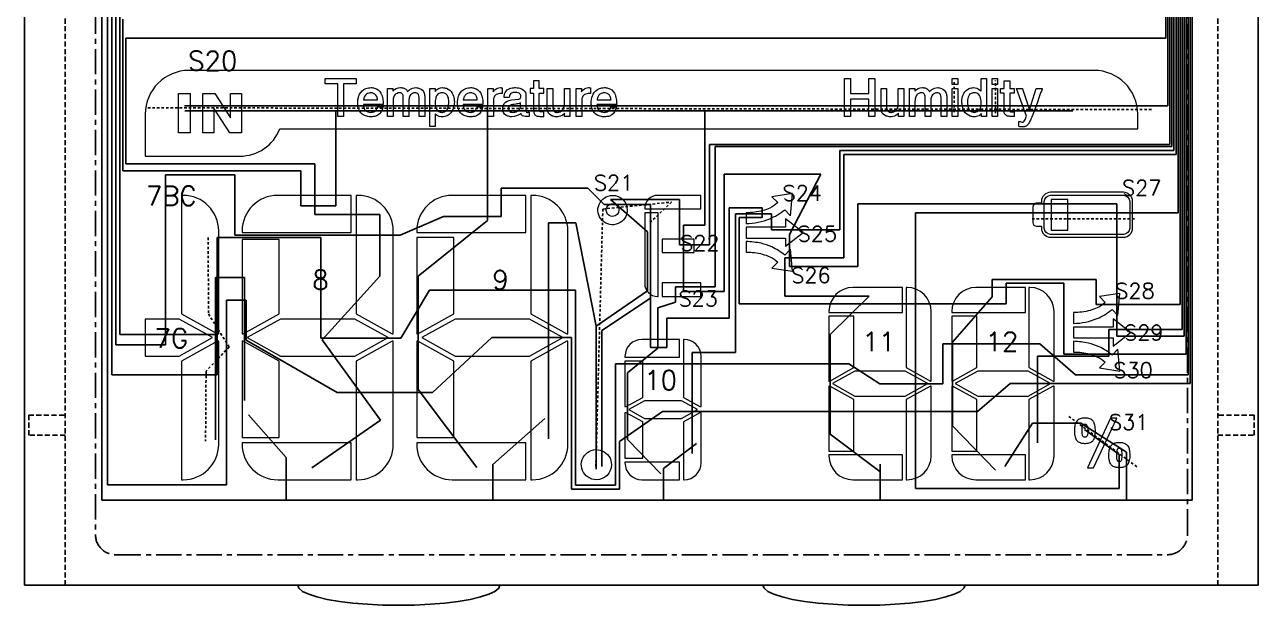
# Model space of a CAD drawing. Header units: millimetres. Extents: x 406 to 1082, y -777 to -474.
# Drawn here: x 790.7 to 851.7, y -560 to -531.3 of the extents above; entities that cross this region are included whole.
import ezdxf
from ezdxf.enums import TextEntityAlignment as Align

# ---------------------------------------------------------------- set-up
doc = ezdxf.new("R2010")
doc.units = ezdxf.units.MM
doc.linetypes.add('CENTER', pattern=[2, 1.25, -0.25, 0.25, -0.25])
doc.linetypes.add('HIDDEN', pattern=[0.375, 0.25, -0.125])
for name, color, linetype in [('COM', 1, 'Continuous'), ('DL', 11, 'Continuous'), ('SEG', 42, 'Continuous')]:
    doc.layers.add(name, color=color, linetype=linetype)
doc.styles.add('ROMANS', font='ROMANS.shx')

msp = doc.modelspace()

# ---------------------------------------------------------------- linework, layer by layer
msp.add_lwpolyline([(851.716, -474.017), (851.716, -559.017), (790.716, -559.017), (790.716, -474.017)], close=True)
at = {"linetype": 'HIDDEN'}
for points in [[(792.716, -559.017), (792.716, -474.017)], [(849.716, -559.017), (849.716, -474.017)], [(792.716, -551.613), (790.916, -551.613), (790.916, -550.613), (792.716, -550.613)], [(849.716, -551.613), (851.516, -551.613), (851.516, -550.613), (849.716, -550.613)]]:
    msp.add_lwpolyline(points, dxfattribs=at)
at = {"linetype": 'CENTER'}
msp.add_lwpolyline([(794.216, -476.517), (794.216, -556.517, 0.414214), (795.216, -557.517), (847.216, -557.517, 0.414214), (848.216, -556.517), (848.216, -476.517, 0.414214), (847.216, -475.517), (795.216, -475.517, 0.414214)], format="xyb", close=True, dxfattribs=at)
at = {"lineweight": 9}
for points in [[(843.589, -533.574), (798.845, -533.574, 0.414121), (796.68, -535.739), (796.68, -537.813), (801.358, -537.813, 0.309615), (803.332, -536.461), (845.754, -536.461), (845.754, -535.739, 0.41413)], [(816.266, -535.629, -0.098057), (816.205, -535.619, -0.305908), (816.162, -535.559), (816.161, -535.551), (816.161, -535.544), (816.161, -534.704), (816.38, -534.704), (816.38, -534.465), (816.161, -534.465), (816.161, -534.097), (815.883, -534.097), (815.883, -534.465), (815.714, -534.465), (815.714, -534.704), (815.883, -534.704), (815.883, -535.563, 0.039434), (815.885, -535.625, 0.170239), (815.947, -535.768, 0.157203), (816.093, -535.839, 0.044671), (816.186, -535.847), (816.38, -535.847), (816.38, -535.629)], [(838.28, -535.847), (838.022, -535.847), (838.022, -535.72, -0.183421), (837.763, -535.86, -0.039576), (837.668, -535.867, -0.068649), (837.47, -535.834, -0.192029), (837.173, -535.592, -0.080212), (837.084, -535.346, -0.040799), (837.057, -535.118, -0.080763), (837.121, -534.781, -0.028773), (837.153, -534.711, -0.185136), (837.422, -534.47, -0.079811), (837.637, -534.426, -0.175681), (837.936, -534.536, -0.037067), (838.011, -534.607), (838.011, -533.978), (838.28, -533.978)], [(839.642, -534.704), (839.423, -534.704), (839.423, -535.544), (839.423, -535.551), (839.424, -535.559, 0.305908), (839.467, -535.619, 0.098057), (839.528, -535.629), (839.642, -535.629), (839.642, -535.847), (839.448, -535.847, -0.044671), (839.355, -535.839, -0.157203), (839.209, -535.768, -0.170239), (839.147, -535.625, -0.039434), (839.145, -535.563), (839.145, -534.704), (838.976, -534.704), (838.976, -534.465), (839.145, -534.465), (839.145, -534.097), (839.423, -534.097), (839.423, -534.465), (839.642, -534.465)], [(808.444, -535.261), (807.47, -535.261, 0.07695), (807.499, -535.44, 0.238281), (807.677, -535.625, 0.087418), (807.833, -535.649, 0.036987), (807.909, -535.638, 0.243649), (808.132, -535.466, 0.043447), (808.157, -535.398), (808.162, -535.38), (808.429, -535.38), (808.424, -535.409, -0.207405), (808.175, -535.793, -0.103909), (807.988, -535.855, -0.037595), (807.803, -535.867, -0.072268), (807.572, -535.828, -0.186055), (807.284, -535.595, -0.098405), (807.192, -535.313, -0.023769), (807.182, -535.197, -0.077814), (807.242, -534.833, -0.029514), (807.277, -534.753, -0.200054), (807.592, -534.47, -0.079343), (807.842, -534.425, -0.060607), (808.012, -534.448, -0.213162), (808.331, -534.702, -0.085201), (808.423, -534.985, -0.038378), (808.444, -535.236)], [(807.813, -534.684, 0.03522), (807.743, -534.695, 0.224095), (807.525, -534.859, 0.089848), (807.473, -535.032), (808.164, -535.032, 0.07406), (808.125, -534.871, 0.271863), (807.896, -534.69, 0.043525)], [(810.503, -535.847), (810.225, -535.847), (810.225, -534.967, 0.022106), (810.224, -534.909, 0.115929), (810.187, -534.768, 0.065335), (810.161, -534.734, 0.167103), (810.061, -534.686, 0.038196), (810.016, -534.683), (810.009, -534.683), (810.001, -534.684, 0.028625), (809.955, -534.691, 0.237011), (809.763, -534.84, 0.094758), (809.717, -535.019), (809.717, -535.847), (809.439, -535.847), (809.439, -534.908, 0.073587), (809.425, -534.798, 0.293516), (809.309, -534.689, 0.053516), (809.254, -534.684, 0.036686), (809.189, -534.692, 0.230948), (808.989, -534.837, 0.100918), (808.936, -535.026, 0.020238), (808.931, -535.097), (808.931, -535.847), (808.653, -535.847), (808.653, -534.465), (808.921, -534.465), (808.921, -534.604, -0.233585), (809.305, -534.425, -0.028873), (809.361, -534.429, -0.197185), (809.606, -534.56, -0.045153), (809.654, -534.628, -0.051668), (809.758, -534.527, -0.182272), (810.061, -534.425, -0.074574), (810.239, -534.463, -0.225694), (810.467, -534.698, -0.081625), (810.503, -534.907)], [(811.354, -535.867, -0.0256), (811.291, -535.864, -0.182484), (811.02, -535.738), (811.02, -536.354), (810.752, -536.354), (810.752, -534.465), (811.01, -534.465), (811.01, -534.619, -0.253273), (811.383, -534.425, -0.064916), (811.571, -534.459, -0.192799), (811.861, -534.697, -0.096592), (811.954, -534.998, -0.021779), (811.964, -535.116, -0.078102), (811.898, -535.486, -0.034311), (811.856, -535.577, -0.22958), (811.49, -535.851, -0.044715)], [(811.343, -534.684, 0.033152), (811.293, -534.687, 0.210551), (811.109, -534.794, 0.098876), (811.039, -534.95, 0.062432), (811.01, -535.225, 0.075213), (811.041, -535.42, 0.266598), (811.267, -535.634, 0.045658), (811.355, -535.649, 0.03067), (811.404, -535.645, 0.25259), (811.619, -535.49, 0.096586), (811.681, -535.257, 0.020085), (811.687, -535.156, 0.021964), (811.685, -535.059, 0.112173), (811.623, -534.826, 0.062664), (811.58, -534.769, 0.171433), (811.407, -534.688, 0.033877)], [(813.377, -535.261), (812.402, -535.261, 0.07695), (812.432, -535.44, 0.238281), (812.61, -535.625, 0.087418), (812.765, -535.649, 0.036987), (812.842, -535.638, 0.243649), (813.064, -535.466, 0.043447), (813.09, -535.398), (813.095, -535.38), (813.361, -535.38), (813.356, -535.409, -0.207405), (813.108, -535.793, -0.103909), (812.92, -535.855, -0.037595), (812.736, -535.867, -0.072268), (812.505, -535.828, -0.186055), (812.217, -535.595, -0.098405), (812.125, -535.313, -0.023769), (812.114, -535.197, -0.077814), (812.175, -534.833, -0.029514), (812.209, -534.753, -0.200054), (812.525, -534.47, -0.079343), (812.774, -534.425, -0.060607), (812.945, -534.448, -0.213162), (813.264, -534.702, -0.085201), (813.356, -534.985, -0.038378), (813.377, -535.236)], [(812.745, -534.684, 0.03522), (812.675, -534.695, 0.224095), (812.458, -534.859, 0.089848), (812.405, -535.032), (813.097, -535.032, 0.07406), (813.058, -534.871, 0.271863), (812.829, -534.69, 0.043525)], [(814.321, -534.723), (814.207, -534.723, 0.066), (814.091, -534.745, 0.222838), (813.926, -534.898, 0.086408), (813.894, -535.048), (813.894, -535.847), (813.616, -535.847), (813.616, -534.465), (813.884, -534.465), (813.884, -534.633, -0.054473), (813.97, -534.533, -0.193396), (814.237, -534.425, -0.104628), (814.282, -534.436), (814.321, -534.436)], [(815.664, -535.847), (815.59, -535.847, -0.085988), (815.459, -535.855, -0.117347), (815.335, -535.816, -0.060408), (815.303, -535.79, -0.155308), (815.259, -535.698, -0.186057), (814.794, -535.867, -0.073724), (814.599, -535.831, -0.267737), (814.366, -535.573, -0.045529), (814.352, -535.476, -0.037724), (814.361, -535.386, -0.242971), (814.569, -535.098, -0.08488), (814.781, -535.032), (815.149, -534.993, 0.352383), (815.243, -534.902, 0.048342), (815.247, -534.858, 0.279842), (815.167, -534.707, 0.098316), (815.057, -534.671, 0.072048), (814.879, -534.669, 0.030345), (814.839, -534.678, 0.287395), (814.689, -534.838, 0.043136), (814.679, -534.9), (814.677, -534.922), (814.421, -534.922), (814.421, -534.897, -0.066344), (814.445, -534.737, -0.208157), (814.639, -534.498, -0.101537), (814.893, -534.43, -0.022231), (814.993, -534.425, -0.079599), (815.258, -534.474, -0.034306), (815.319, -534.502, -0.23412), (815.497, -534.749, -0.040168), (815.505, -534.827), (815.505, -535.594, 0.046039), (815.506, -535.614, 0.266143), (815.529, -535.644, 0.100188), (815.56, -535.649), (815.586, -535.649, -0.067524), (815.639, -535.639), (815.664, -535.639)], [(817.673, -535.847), (817.415, -535.847), (817.415, -535.688, -0.193675), (817.129, -535.859, -0.043419), (817.025, -535.868), (817.001, -535.867, -0.076774), (816.798, -535.829, -0.23047), (816.578, -535.612, -0.080553), (816.55, -535.445), (816.55, -534.465), (816.828, -534.465), (816.828, -535.375, 0.10184), (816.855, -535.532, 0.271872), (817.006, -535.645, 0.041829), (817.062, -535.649, 0.038425), (817.128, -535.642, 0.224095), (817.331, -535.504, 0.101548), (817.397, -535.299, 0.019173), (817.405, -535.224), (817.405, -534.465), (817.673, -534.465)], [(818.687, -534.723), (818.573, -534.723, 0.066), (818.457, -534.745, 0.222838), (818.292, -534.898, 0.086408), (818.26, -535.048), (818.26, -535.847), (817.982, -535.847), (817.982, -534.465), (818.25, -534.465), (818.25, -534.633, -0.054473), (818.336, -534.533, -0.193396), (818.603, -534.425, -0.104628), (818.648, -534.436), (818.687, -534.436)], [(819.99, -535.261), (819.016, -535.261, 0.07695), (819.045, -535.44, 0.238281), (819.223, -535.625, 0.087418), (819.379, -535.649, 0.036987), (819.455, -535.638, 0.243649), (819.678, -535.466, 0.043447), (819.703, -535.398), (819.708, -535.38), (819.975, -535.38), (819.97, -535.409, -0.207405), (819.721, -535.793, -0.103909), (819.534, -535.855, -0.037595), (819.349, -535.867, -0.072268), (819.118, -535.828, -0.186055), (818.83, -535.595, -0.098405), (818.739, -535.313, -0.023769), (818.728, -535.197, -0.077814), (818.789, -534.833, -0.029514), (818.823, -534.753, -0.200054), (819.138, -534.47, -0.079343), (819.388, -534.425, -0.060607), (819.558, -534.448, -0.213162), (819.878, -534.702, -0.085201), (819.969, -534.985, -0.038378), (819.99, -535.236)], [(819.359, -534.684, 0.03522), (819.289, -534.695, 0.224095), (819.071, -534.859, 0.089848), (819.019, -535.032), (819.71, -535.032, 0.07406), (819.671, -534.871, 0.271863), (819.442, -534.69, 0.043525)], [(834.182, -535.847), (833.924, -535.847), (833.924, -535.688, -0.193675), (833.638, -535.859, -0.043419), (833.534, -535.868), (833.511, -535.867, -0.076774), (833.307, -535.829, -0.23047), (833.087, -535.612, -0.080553), (833.059, -535.445), (833.059, -534.465), (833.337, -534.465), (833.337, -535.375, 0.10184), (833.364, -535.532, 0.271872), (833.515, -535.645, 0.041829), (833.571, -535.649, 0.038425), (833.637, -535.642, 0.224095), (833.84, -535.504, 0.101548), (833.907, -535.299, 0.019173), (833.914, -535.224), (833.914, -534.465), (834.182, -534.465)], [(836.31, -535.847), (836.032, -535.847), (836.032, -534.967, 0.022106), (836.032, -534.909, 0.115929), (835.995, -534.768, 0.065335), (835.969, -534.734, 0.167103), (835.868, -534.686, 0.038196), (835.824, -534.683), (835.816, -534.683), (835.809, -534.684, 0.028625), (835.763, -534.691, 0.237011), (835.57, -534.84, 0.094758), (835.524, -535.019), (835.525, -535.847), (835.247, -535.847), (835.247, -534.908, 0.073587), (835.232, -534.798, 0.293516), (835.116, -534.689, 0.053516), (835.062, -534.684, 0.036686), (834.997, -534.692, 0.230948), (834.796, -534.837, 0.100918), (834.743, -535.026, 0.020238), (834.739, -535.097), (834.739, -535.847), (834.461, -535.847), (834.461, -534.465), (834.729, -534.465), (834.729, -534.604, -0.233585), (835.112, -534.425, -0.028873), (835.168, -534.429, -0.197185), (835.414, -534.56, -0.045153), (835.462, -534.628, -0.052211), (835.566, -534.527, -0.181206), (835.869, -534.425, -0.074574), (836.047, -534.463, -0.225694), (836.275, -534.698, -0.081625), (836.31, -534.907)], [(837.678, -534.684, 0.028312), (837.623, -534.687, 0.173762), (837.441, -534.769, 0.116547), (837.366, -534.899, 0.085423), (837.335, -535.155, 0.068564), (837.375, -535.409, 0.036976), (837.403, -535.476, 0.239892), (837.612, -535.642, 0.03748), (837.67, -535.649, 0.033419), (837.739, -535.637, 0.26408), (837.977, -535.425, 0.082845), (838.011, -535.225, 0.065227), (837.979, -534.938, 0.069193), (837.929, -534.818, 0.228397), (837.738, -534.688, 0.04132)], [(841.023, -534.499, 0.008997), (840.884, -534.886), (840.773, -535.192), (840.661, -535.497), (840.546, -535.802, -0.011229), (840.444, -536.039, -0.034436), (840.348, -536.222, -0.074512), (840.301, -536.278, -0.166242), (840.175, -536.351, -0.073274), (839.995, -536.364), (839.994, -536.364, -0.097277), (839.897, -536.343), (839.881, -536.336), (839.881, -536.096), (839.906, -536.096, -0.135822), (839.929, -536.103), (839.934, -536.106), (839.938, -536.109, 0.074898), (840.036, -536.126), (840.044, -536.128, 0.219546), (840.093, -536.126, 0.109749), (840.137, -536.087, 0.066363), (840.197, -535.982, 0.02898), (840.248, -535.843), (839.752, -534.465), (840.053, -534.465), (840.059, -534.482), (840.398, -535.52), (840.733, -534.465), (841.036, -534.465)], [(814.64, -535.445, 0.064109), (814.649, -535.525, 0.255966), (814.744, -535.633, 0.091977), (814.844, -535.649, 0.08931), (815.071, -535.596, 0.279196), (815.237, -535.364), (815.237, -535.186, -0.053811), (814.996, -535.245), (814.897, -535.26, 0.084523), (814.739, -535.295, 0.034915), (814.712, -535.31, 0.275053)], [(798.478, -545.613), (800.254, -546.599), (800.311, -546.599), (800.311, -541.512, 0.414128), (798.552, -539.752), (798.478, -539.752)], [(801.468, -541.512), (801.468, -541.585), (806.857, -541.585), (806.857, -539.752), (803.227, -539.752, 0.414134)], [(807.112, -545.613), (808.887, -546.599), (808.944, -546.599), (808.944, -541.512, 0.414134), (807.185, -539.752), (807.112, -539.752)], [(811.86, -539.752, 0.414134), (810.101, -541.512), (810.101, -541.585), (815.491, -541.585), (815.491, -539.752)], [(815.818, -539.752), (815.745, -539.752), (815.745, -545.613), (817.52, -546.599), (817.578, -546.599), (817.578, -541.512, 0.414134)], [(820.513, -540.478, -2.414661), (819.787, -539.752, -0.414136)], [(824.157, -539.752), (822.014, -539.752, 0.414135), (821.376, -540.39), (821.376, -540.417), (824.157, -540.417)], [(827.95, -540.111, -0.087249), (827.566, -540.378, -0.043731), (827.212, -540.508, -0.062249), (826.398, -540.612), (826.398, -541.151, 0.086488), (827.555, -540.909, 0.035337), (827.933, -540.72, 0.044623), (828.298, -540.461), (828.578, -540.758), (828.677, -539.664), (827.669, -539.821)], [(840.992, -541.367, 0.413399), (841.444, -541.82), (845.049, -541.82, 0.413372), (845.501, -541.367), (845.501, -540.055, 0.413372), (845.049, -539.602), (841.444, -539.602, 0.413396), (840.992, -540.055), (840.992, -540.142), (840.755, -540.142, 0.414137), (840.566, -540.331), (840.566, -541.086, 0.41413), (840.755, -541.275), (840.992, -541.275)], [(841.133, -540.055, -0.413509), (841.444, -539.743), (845.049, -539.743, -0.413549), (845.36, -540.055), (845.36, -541.367, -0.413549), (845.049, -541.679), (841.444, -541.679, -0.413497), (841.133, -541.367)], [(819.787, -540.794, -2.414725), (820.103, -540.478, -0.414149)], [(821.376, -544.111, 0.414136), (822.014, -544.748), (822.041, -544.748), (822.041, -540.608), (821.376, -540.608)], [(828.298, -542.71, 0.068566), (827.653, -542.304, 0.048233), (827.126, -542.123, 0.039801), (826.398, -542.032), (826.398, -542.564, -0.067972), (827.191, -542.657, -0.045929), (827.566, -542.793, -0.089024), (827.95, -543.059), (827.669, -543.348), (828.677, -543.506), (828.578, -542.412)], [(831.673, -544.305, 0.414136), (830.484, -545.494), (830.484, -545.544), (834.129, -545.544), (834.129, -544.305)], [(834.301, -544.305), (834.301, -548.268), (835.501, -548.935), (835.54, -548.935), (835.54, -545.494, 0.414136), (834.35, -544.305)], [(840.204, -544.305), (837.749, -544.305, 0.414136), (836.559, -545.494), (836.559, -545.544), (840.204, -545.544)], [(841.615, -545.494, 0.414136), (840.426, -544.305), (840.376, -544.305), (840.376, -548.268), (841.577, -548.935), (841.615, -548.935)], [(844.12, -545.655, 0.044623), (844.485, -545.395), (844.764, -545.692), (844.864, -544.598), (843.856, -544.756), (844.137, -545.045, -0.087249), (843.753, -545.312, -0.043731), (843.398, -545.442, -0.062249), (842.585, -545.546), (842.585, -546.085, 0.086488), (843.742, -545.843, 0.035337)], [(800.254, -546.965), (798.478, -547.952), (798.478, -553.812), (798.552, -553.812, 0.414128), (800.311, -552.053), (800.311, -546.965)], [(807.112, -547.952), (807.112, -553.812), (807.185, -553.812, 0.414134), (808.944, -552.053), (808.944, -546.965), (808.887, -546.965)], [(815.745, -547.952), (815.745, -553.812), (815.818, -553.812, 0.414134), (817.578, -552.053), (817.578, -546.965), (817.52, -546.965)], [(821.241, -546.873, 0.414133), (820.4, -547.714), (820.4, -547.749), (823.095, -547.749), (823.095, -546.873)], [(823.321, -546.873), (823.286, -546.873), (823.286, -549.74), (824.097, -550.191), (824.162, -550.191), (824.162, -547.714, 0.414128)], [(843.84, -547.238, 0.048233), (843.313, -547.057, 0.039801), (842.585, -546.966), (842.585, -547.498, -0.067972), (843.378, -547.591, -0.045929), (843.753, -547.727, -0.089024), (844.137, -547.994), (843.856, -548.283), (844.864, -548.441), (844.764, -547.347), (844.485, -547.644, 0.068566)], [(834.301, -549.85), (834.301, -553.813), (834.35, -553.813, 0.414136), (835.54, -552.623), (835.54, -549.183), (835.501, -549.183)], [(841.577, -549.183), (840.376, -549.85), (840.376, -553.813), (840.426, -553.813, 0.414136), (841.615, -552.623), (841.615, -549.183)], [(823.286, -550.946), (823.286, -553.813), (823.321, -553.813, 0.414127), (824.162, -552.972), (824.162, -550.496), (824.097, -550.496)], [(842.744, -551.868, 0.133951), (842.9, -551.975), (842.923, -551.983, 0.071196), (843.111, -552.011, 0.080135), (843.355, -551.984, 0.128587), (843.526, -551.884, 0.101828), (843.611, -551.739), (843.618, -551.718, 0.051696), (843.652, -551.54, 0.06102), (843.645, -551.17, 0.080114), (843.583, -550.97, 0.027443), (843.552, -550.92, 0.148896), (843.384, -550.799, 0.078707), (843.173, -550.763, 0.063965), (842.954, -550.783, 0.125084), (842.773, -550.875, 0.132469), (842.667, -551.053, 0.064359), (842.627, -551.289), (842.626, -551.32), (842.625, -551.352), (842.624, -551.385), (842.624, -551.394), (842.625, -551.426, 0.063242), (842.661, -551.701, 0.102551)], [(843.273, -551.567, -0.057108), (843.252, -551.641), (843.242, -551.66), (843.228, -551.679), (843.21, -551.693), (843.19, -551.704), (843.167, -551.71), (843.142, -551.712), (843.121, -551.711), (843.097, -551.705), (843.077, -551.696), (843.059, -551.682), (843.044, -551.663, -0.099722), (843.015, -551.584), (843.011, -551.561, -0.020767), (843.002, -551.483), (843.001, -551.452, -0.047167), (843.011, -551.207), (843.016, -551.186, -0.079443), (843.042, -551.115), (843.056, -551.096), (843.074, -551.081), (843.094, -551.07, -0.120465), (843.163, -551.064), (843.186, -551.069), (843.206, -551.079), (843.224, -551.092, -0.117077), (843.259, -551.15), (843.264, -551.167, -0.058114), (843.284, -551.35, -0.043191)], [(806.857, -551.979), (801.468, -551.979), (801.468, -552.053, 0.414134), (803.227, -553.812), (806.857, -553.812)], [(810.101, -551.979), (810.101, -552.053, 0.414134), (811.86, -553.812), (815.491, -553.812), (815.491, -551.979)], [(845.319, -552.922, -0.110523), (845.228, -553.086, -0.090458), (845.123, -553.161), (845.102, -553.17, -0.083513), (844.897, -553.212), (844.867, -553.213, -0.018808), (844.783, -553.211), (844.754, -553.209), (844.726, -553.206, -0.070186), (844.58, -553.168, -0.051572), (844.503, -553.124, -0.113472), (844.403, -553.006, -0.080952), (844.342, -552.806, -0.066338), (844.337, -552.406, -0.07537), (844.392, -552.195, -0.197859), (844.588, -552.006, -0.07373), (844.764, -551.967), (844.793, -551.965), (844.823, -551.964), (844.844, -551.964), (844.875, -551.964), (844.905, -551.966, -0.076113), (845.085, -552.001, -0.195805), (845.285, -552.171, -0.080097), (845.346, -552.372, -0.047293), (845.36, -552.654, -0.068434)], [(818.986, -553.812, -2.41472), (819.732, -553.066, -0.414136)], [(830.484, -552.574), (830.484, -552.623, 0.414136), (831.673, -553.813), (834.129, -553.813), (834.129, -552.574)], [(836.559, -552.623, 0.414136), (837.749, -553.813), (840.204, -553.813), (840.204, -552.574), (836.559, -552.574)], [(844.745, -552.866), (844.76, -552.884), (844.779, -552.897), (844.799, -552.907, 0.163158), (844.89, -552.905), (844.911, -552.895, 0.158432), (844.96, -552.827, 0.054902), (844.981, -552.718), (844.983, -552.69, 0.05209), (844.975, -552.414), (844.971, -552.392, 0.100871), (844.941, -552.313), (844.926, -552.295), (844.908, -552.281), (844.887, -552.271), (844.865, -552.265, 0.128817), (844.794, -552.272), (844.774, -552.283), (844.757, -552.297), (844.742, -552.316), (844.732, -552.335, 0.057955), (844.713, -552.409, 0.046268), (844.703, -552.657), (844.704, -552.687), (844.706, -552.716, 0.042574), (844.721, -552.808, 0.101027)], [(820.4, -552.937), (820.4, -552.972, 0.414134), (821.241, -553.813), (823.095, -553.813), (823.095, -552.937)]]:
    msp.add_lwpolyline(points, format="xyb", close=True, dxfattribs=at)
for points in [[(807.102, -534.236), (806.485, -534.236), (806.485, -535.847), (806.197, -535.847), (806.197, -534.236), (805.58, -534.236), (805.58, -533.978), (807.102, -533.978)], [(832.75, -535.847), (832.452, -535.847), (832.452, -535.002), (831.547, -535.002), (831.547, -535.847), (831.249, -535.847), (831.249, -533.978), (831.547, -533.978), (831.547, -534.724), (832.452, -534.724), (832.452, -533.978), (832.75, -533.978)], [(836.857, -534.276), (836.579, -534.276), (836.579, -533.978), (836.857, -533.978)], [(838.826, -534.276), (838.548, -534.276), (838.548, -533.978), (838.826, -533.978)], [(798.903, -536.668), (798.319, -536.668), (798.319, -534.719), (798.903, -534.719)], [(801.439, -536.668), (800.855, -536.668), (800.07, -535.445), (800.07, -536.668), (799.524, -536.668), (799.524, -534.719), (800.125, -534.719), (800.891, -535.925), (800.891, -534.719), (801.439, -534.719)], [(836.857, -535.847), (836.579, -535.847), (836.579, -534.465), (836.857, -534.465)], [(838.826, -535.847), (838.548, -535.847), (838.548, -534.465), (838.826, -534.465)], [(841.48, -541.466), (842.299, -541.466), (842.299, -539.956), (841.48, -539.956)], [(829.213, -541.589), (828.344, -540.914), (828.344, -541.327), (826.398, -541.327), (826.398, -541.86), (828.345, -541.863), (828.344, -542.27)], [(801.468, -541.935), (801.468, -546.599), (801.525, -546.599), (803.3, -545.613), (803.3, -541.935)], [(811.934, -541.839), (810.101, -541.839), (810.101, -546.599), (810.158, -546.599), (811.934, -545.613)], [(822.232, -541.918), (822.232, -542.583), (823.816, -542.583), (823.816, -541.918)], [(822.232, -544.748), (824.157, -544.748), (824.157, -544.084), (822.232, -544.084)], [(798.348, -547.698), (799.997, -546.782), (798.348, -545.866), (796.68, -545.866), (796.68, -547.698)], [(808.693, -546.782), (807.044, -545.866), (803.368, -545.866), (801.719, -546.782), (803.368, -547.698), (807.044, -547.698)], [(812.001, -545.866), (810.352, -546.782), (812.001, -547.698), (815.677, -547.698), (817.326, -546.782), (815.677, -545.866)], [(831.723, -545.716), (830.484, -545.716), (830.484, -548.935), (830.522, -548.935), (831.723, -548.268)], [(837.798, -545.716), (836.559, -545.716), (836.559, -548.935), (836.598, -548.935), (837.798, -548.268)], [(844.531, -546.261), (842.585, -546.261), (842.585, -546.794), (844.532, -546.797), (844.531, -547.204), (845.4, -546.523), (844.531, -545.848)], [(801.468, -551.725), (803.3, -551.725), (803.3, -547.952), (801.525, -546.965), (801.468, -546.965)], [(811.934, -547.952), (810.158, -546.965), (810.101, -546.965), (810.101, -551.725), (811.934, -551.725)], [(821.276, -547.94), (820.4, -547.94), (820.4, -550.191), (820.466, -550.191), (821.276, -549.74)], [(831.769, -548.439), (830.653, -549.059), (831.769, -549.679), (834.255, -549.679), (835.37, -549.059), (834.255, -548.439)], [(840.33, -549.679), (841.446, -549.059), (840.33, -548.439), (837.844, -548.439), (836.729, -549.059), (837.844, -549.679)], [(831.723, -549.85), (830.522, -549.183), (830.484, -549.183), (830.484, -552.402), (831.723, -552.402)], [(836.559, -549.183), (836.559, -552.402), (837.798, -552.402), (837.798, -549.85), (836.598, -549.183)], [(821.373, -549.905), (820.584, -550.343), (821.373, -550.781), (823.19, -550.781), (823.978, -550.343), (823.19, -549.905)], [(821.276, -550.946), (820.466, -550.496), (820.4, -550.496), (820.4, -552.746), (821.276, -552.746)], [(843.27, -553.213), (843.573, -553.213), (844.715, -550.763), (844.414, -550.763)]]:
    msp.add_lwpolyline(points, close=True, dxfattribs=at)
for points in [[(804.216, -559.017), (804.278, -559.173), (804.461, -559.326), (804.761, -559.471), (805.171, -559.605), (805.681, -559.724), (806.278, -559.826), (806.946, -559.908), (807.671, -559.968), (808.434, -560.005), (809.216, -560.017), (809.999, -560.005), (810.762, -559.968), (811.486, -559.908), (812.155, -559.826), (812.752, -559.724), (813.262, -559.605), (813.671, -559.471), (813.972, -559.326), (814.155, -559.173), (814.216, -559.017)], [(827.216, -559.017), (827.278, -559.173), (827.461, -559.326), (827.761, -559.471), (828.171, -559.605), (828.681, -559.724), (829.278, -559.826), (829.946, -559.908), (830.671, -559.968), (831.434, -560.005), (832.216, -560.017), (832.999, -560.005), (833.762, -559.968), (834.486, -559.908), (835.155, -559.826), (835.752, -559.724), (836.262, -559.605), (836.671, -559.471), (836.972, -559.326), (837.155, -559.173), (837.216, -559.017)]]:
    msp.add_lwpolyline(points)
at = {"layer": 'COM', "color": 6}
for p, q in [((848.046, -495.027), (848.046, -546.705)), ((795.569, -531.041), (795.569, -538.54)), ((798.629, -535.58), (842.539, -535.58)), ((806.101, -540.274), (806.101, -535.58)), ((824.349, -541.227), (824.349, -535.58)), ((795.569, -538.54), (804.367, -538.54)), ((804.367, -538.54), (804.367, -540.274)), ((825.309, -544.51), (825.309, -538.702)), ((825.309, -538.702), (830.088, -538.702)), ((830.088, -538.702), (828.531, -541.68)), ((804.367, -540.274), (806.101, -540.274)), ((831.917, -543.264), (831.917, -540.164)), ((831.917, -540.164), (844.72, -540.164)), ((844.72, -540.164), (844.72, -546.705)), ((823.297, -541.227), (823.297, -544.51)), ((823.297, -541.227), (824.349, -541.227)), ((828.531, -541.68), (828.531, -543.264)), ((828.531, -543.264), (831.917, -543.264)), ((823.297, -544.51), (825.309, -544.51)), ((844.72, -546.705), (848.046, -546.705))]:
    msp.add_line(p, q, dxfattribs=at)
at = {"layer": 'COM', "color": 2}
for p, q in [((848.146, -496.427), (848.146, -547.607)), ((795.219, -529.249), (795.219, -547.139)), ((797.688, -547.139), (797.688, -538.74)), ((797.688, -538.74), (801.102, -538.74)), ((801.102, -538.74), (801.102, -541.714)), ((814.27, -540.792), (814.27, -539.393)), ((814.27, -539.393), (818.563, -539.393)), ((818.563, -539.393), (819.371, -540.207)), ((819.371, -540.207), (821.666, -540.207)), ((821.666, -540.207), (821.666, -547.278)), ((825.554, -545.822), (825.554, -540.365)), ((825.554, -540.365), (827.188, -540.365)), ((827.188, -540.365), (827.188, -540.85)), ((809.278, -541.714), (811.422, -540.792)), ((811.422, -540.792), (814.27, -540.792)), ((827.188, -540.85), (826.051, -540.85)), ((826.051, -540.85), (826.051, -545.111)), ((801.102, -541.714), (809.278, -541.714)), ((839.241, -545.111), (839.241, -544.098)), ((839.241, -544.098), (842.1, -544.098)), ((842.1, -544.098), (842.1, -547.607)), ((821.666, -544.827), (819.263, -546.433)), ((826.051, -545.111), (839.241, -545.111)), ((822.465, -547.278), (822.465, -545.822)), ((822.465, -545.822), (825.554, -545.822)), ((819.263, -546.433), (819.263, -553.16)), ((795.219, -547.139), (797.688, -547.139)), ((821.666, -547.278), (822.465, -547.278)), ((842.1, -547.607), (848.146, -547.607))]:
    msp.add_line(p, q, dxfattribs=at)
at = {"layer": 'COM', "color": 3}
for p, q in [((848.246, -497.827), (848.246, -548.627)), ((795.019, -528.949), (795.019, -548.622)), ((800.231, -548.622), (800.231, -541.831)), ((800.231, -541.831), (805.353, -541.831)), ((805.353, -541.831), (805.353, -546.813)), ((809.31, -546.813), (810.741, -544.434)), ((810.741, -544.434), (817.948, -544.434)), ((817.948, -554.078), (817.948, -544.434)), ((805.353, -546.813), (809.31, -546.813)), ((840.905, -547.094), (836.113, -547.094)), ((836.113, -547.094), (836.113, -549.074)), ((842.681, -548.627), (840.905, -547.094)), ((831.462, -548.084), (819.925, -548.084)), ((819.925, -554.078), (819.925, -548.084)), ((832.995, -549.074), (831.462, -548.084)), ((795.019, -548.622), (800.231, -548.622)), ((842.681, -548.627), (848.246, -548.627)), ((836.113, -549.074), (832.995, -549.074)), ((817.948, -554.078), (819.925, -554.078))]:
    msp.add_line(p, q, dxfattribs=at)
at = {"layer": 'COM', "color": 4}
for p, q in [((848.346, -499.227), (848.346, -549.053)), ((794.819, -528.649), (794.819, -554.064)), ((800.696, -554.064), (800.696, -544.937)), ((800.696, -544.937), (801.666, -544.937)), ((801.666, -544.937), (801.666, -546.904)), ((801.666, -546.904), (806.163, -549.496)), ((813.821, -546.776), (810.878, -549.496)), ((817.748, -546.776), (813.821, -546.776)), ((817.748, -554.278), (817.748, -546.776)), ((806.163, -549.496), (810.878, -549.496)), ((839.448, -549.053), (837.83, -550.433)), ((839.448, -549.053), (848.346, -549.053)), ((822.256, -550.433), (820.125, -551.912)), ((837.83, -550.433), (822.256, -550.433)), ((820.125, -554.278), (820.125, -551.912)), ((794.819, -554.064), (800.696, -554.064)), ((817.748, -554.278), (820.125, -554.278))]:
    msp.add_line(p, q, dxfattribs=at)
at = {"layer": 'COM', "color": 1}
for p, q in [((794.536, -500.627), (794.536, -554.819)), ((848.446, -500.627), (848.446, -554.819)), ((803.648, -552.703), (801.78, -550.607)), ((813.866, -553.048), (816.429, -550.786)), ((840.544, -551.014), (839.18, -553.154)), ((842.939, -551.014), (840.544, -551.014)), ((845.191, -552.45), (842.939, -551.014)), ((822.305, -553.254), (823.928, -552.02)), ((845.191, -554.819), (845.191, -552.45)), ((803.648, -554.819), (803.648, -552.703)), ((813.866, -554.819), (813.866, -553.048)), ((822.305, -554.819), (822.305, -553.254)), ((833.02, -554.819), (833.02, -553.04)), ((794.536, -554.819), (848.446, -554.819))]:
    msp.add_line(p, q, dxfattribs=at)
at = {"layer": 'DL', "linetype": 'HIDDEN', "ltscale": 0.5}
for p, q in [((836.68, -535.632), (836.68, -534.137)), ((838.725, -535.689), (838.725, -534.067)), ((846.43, -535.512), (796.747, -535.422)), ((819.303, -540.427), (818.958, -553.18)), ((819.303, -540.427), (822.704, -540.086)), ((822.704, -540.086), (821.618, -541.111)), ((845.601, -540.915), (840.434, -540.915)), ((799.785, -541.839), (799.809, -545.614)), ((799.809, -545.614), (800.824, -547.243)), ((800.824, -547.243), (799.686, -548.443)), ((799.686, -548.443), (799.662, -551.905)), ((842.353, -550.676), (845.726, -553.182))]:
    msp.add_line(p, q, dxfattribs=at)
at = {"layer": 'SEG'}
for p, q in [((847.146, -531.984), (847.146, -481.027)), ((847.246, -535.325), (847.246, -482.427)), ((847.346, -537.238), (847.346, -483.827)), ((847.446, -537.338), (847.446, -485.227)), ((847.546, -537.538), (847.546, -486.627)), ((847.646, -537.738), (847.646, -488.027)), ((847.746, -489.427), (847.746, -540.618)), ((847.846, -490.827), (847.846, -545.152)), ((847.946, -492.227), (847.946, -546.386)), ((795.419, -529.549), (795.419, -546.628)), ((847.146, -531.984), (795.719, -531.984)), ((795.719, -531.984), (795.719, -538.189)), ((798.612, -535.325), (847.246, -535.325)), ((813.601, -540.989), (813.601, -535.325)), ((847.346, -537.238), (824.579, -537.238)), ((824.579, -537.238), (824.579, -542.19)), ((847.446, -537.338), (824.855, -537.338)), ((824.855, -537.338), (824.855, -544.279)), ((847.546, -537.538), (831.016, -537.538)), ((831.016, -541.455), (831.016, -537.538)), ((847.646, -537.738), (831.216, -537.738)), ((831.216, -542.844), (831.216, -537.738)), ((795.719, -538.189), (805.065, -538.189)), ((805.065, -538.189), (805.065, -540.694)), ((823.1, -539.95), (819.687, -539.95)), ((819.687, -539.95), (821.519, -541.547)), ((823.1, -542.19), (823.1, -539.95)), ((808.282, -540.694), (805.065, -540.694)), ((808.282, -543.75), (808.282, -540.694)), ((813.601, -540.989), (810.17, -543.753)), ((825.872, -540.664), (825.872, -547.523)), ((827.641, -540.664), (825.872, -540.664)), ((827.641, -541.455), (827.641, -540.664)), ((847.746, -540.618), (834.766, -540.618)), ((834.766, -540.618), (834.766, -554.238)), ((817.976, -541.104), (816.622, -541.104)), ((816.622, -541.104), (816.622, -551.785)), ((818.976, -546.221), (817.976, -541.104)), ((821.519, -541.547), (821.519, -544.47)), ((831.016, -541.455), (827.641, -541.455)), ((824.579, -542.19), (823.1, -542.19)), ((831.216, -542.844), (828.302, -542.844)), ((828.302, -542.844), (828.302, -544.738)), ((800.152, -543.811), (800.152, -551.83)), ((800.152, -543.811), (801.585, -543.811)), ((801.585, -543.811), (801.585, -549.893)), ((808.282, -543.75), (805.43, -546.901)), ((810.17, -543.753), (810.17, -549.345)), ((843.697, -543.912), (838.558, -543.912)), ((838.558, -543.912), (838.558, -544.773)), ((843.697, -545.152), (843.697, -543.912)), ((821.519, -544.47), (818.976, -546.221)), ((822.9, -545.034), (822.9, -544.279)), ((824.855, -544.279), (822.9, -544.279)), ((822.9, -545.034), (822.028, -545.304)), ((822.028, -545.304), (822.028, -547.305)), ((828.302, -544.738), (832.466, -544.738)), ((832.466, -544.738), (830.542, -546.624)), ((838.558, -544.773), (836.587, -547.017)), ((847.846, -545.152), (843.697, -545.152)), ((818.976, -546.221), (818.976, -553.287)), ((847.946, -546.386), (844.323, -546.386)), ((844.323, -546.386), (844.323, -547.7)), ((795.419, -546.628), (800.152, -546.628)), ((805.43, -546.901), (808.314, -550.864)), ((830.542, -546.624), (830.542, -551.559)), ((836.587, -547.017), (836.587, -551.147)), ((822.028, -547.305), (820.521, -548.518)), ((823.72, -547.523), (825.872, -547.523)), ((823.72, -547.523), (823.72, -552.505)), ((844.323, -547.7), (840.791, -547.7)), ((840.791, -547.7), (840.791, -551.985)), ((820.521, -548.518), (820.521, -551.812)), ((810.17, -549.345), (813.073, -553.204)), ((808.314, -550.864), (804.908, -553.219)), ((836.587, -551.147), (838.713, -553.34)), ((844.841, -552.558), (843.115, -551.319)), ((820.521, -551.812), (822.177, -553.514)), ((830.542, -551.559), (833.003, -553.4)), ((844.841, -554.238), (844.841, -552.558)), ((834.766, -554.238), (844.841, -554.238))]:
    msp.add_line(p, q, dxfattribs=at)

# ---------------------------------------------------------------- texts
at = {"layer": 'DL', "linetype": 'HIDDEN', "style": 'ROMANS'}
for s, height, p in [('S20', 0.9457, (800.016, -533.101)), ('S21', 0.7565, (819.836, -539.129)), ('S27', 0.7565, (845.951, -539.383)), ('7BC', 0.9457, (797.968, -539.776)), ('S24', 0.7565, (829.166, -539.638)), ('S25', 0.7565, (829.911, -541.647)), ('S22', 0.7565, (824.105, -542.11)), ('8', 0.946, (805.347, -543.929)), ('9', 0.946, (814.242, -543.929)), ('S26', 0.7565, (829.595, -543.702)), ('S28', 0.7565, (845.619, -544.467)), ('S23', 0.7565, (824.022, -544.857)), ('7G', 0.9457, (797.968, -546.815)), ('11', 0.9457, (832.95, -546.984)), ('12', 0.9457, (839.041, -546.984)), ('S29', 0.7565, (846.053, -546.538)), ('S30', 0.7565, (845.526, -548.396)), ('10', 0.9457, (822.165, -548.886)), ('S31', 0.7565, (845.308, -550.959))]:
    msp.add_text(s, height=height, dxfattribs=at).set_placement(p, align=Align.MIDDLE)

doc.saveas('drawing.dxf')
